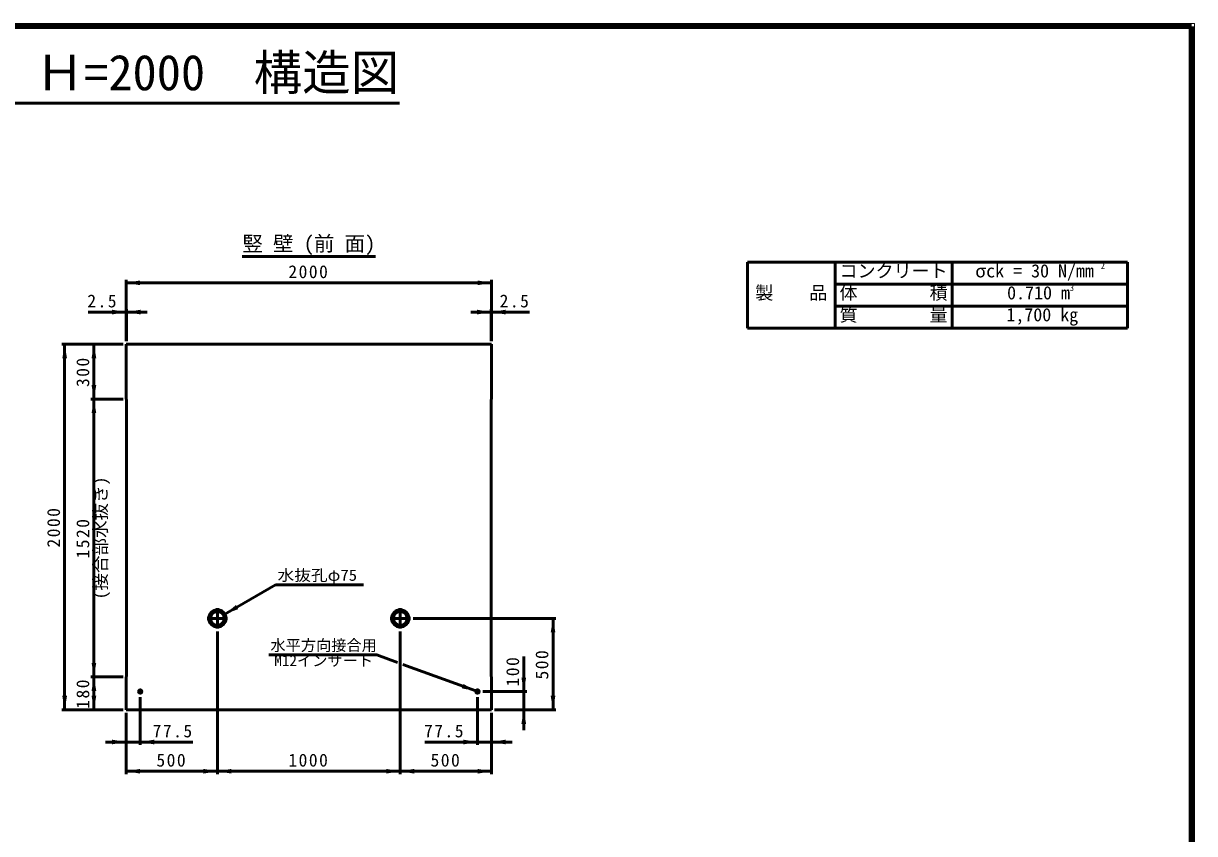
# Model space of a CAD drawing. Units: millimetres, scale not verified. Extents: x 100 to 4105, y 100 to 2870.
# Drawn here: x 2102 to 4105, y 1485 to 2870 of the extents above; entities that cross this region are included whole.
import ezdxf
from ezdxf.enums import TextEntityAlignment as Align

# ---------------------------------------------------------------- set-up
doc = ezdxf.new("R2010")
doc.units = ezdxf.units.MM
doc.header["$LTSCALE"] = 5
doc.linetypes.add('USER2', pattern=[13.4, 10, -1.2, 1, -1.2])
doc.layers.add('V-nasSTD', color=7, linetype='Continuous', lineweight=50)
doc.styles.add('ＭＳ ゴシック', font='')
doc.styles.get('ＭＳ ゴシック').set_extended_font_data('MS Gothic')

msp = doc.modelspace()

# ---------------------------------------------------------------- hatches: boundary and pattern name
at = {"layer": 'V-nasSTD'}
for points in [[(2302.019, 2426.526), (2302.019, 2422.526), (2278.019, 2426.526), (2302.019, 2430.526)], [(2879.019, 2426.526), (2879.019, 2430.526), (2903.019, 2426.526), (2879.019, 2422.526)], [(2254.019, 2376.526), (2254.019, 2380.526), (2278.019, 2376.526), (2254.019, 2372.526)], [(2302.8, 2376.526), (2302.8, 2372.526), (2278.8, 2376.526), (2302.8, 2380.526)], [(2878.238, 2376.526), (2878.238, 2372.526), (2902.238, 2376.526), (2878.238, 2380.526)], [(2927.019, 2376.526), (2927.019, 2380.526), (2903.019, 2376.526), (2927.019, 2372.526)], [(2173.019, 2297.526), (2169.019, 2297.526), (2173.019, 2321.526), (2177.019, 2297.526)], [(2223.019, 2297.526), (2219.019, 2297.526), (2223.019, 2321.526), (2227.019, 2297.526)], [(2223.019, 2251.776), (2227.019, 2251.776), (2223.019, 2227.776), (2219.019, 2251.776)], [(2223.019, 2203.776), (2219.019, 2203.776), (2223.019, 2227.776), (2227.019, 2203.776)], [(2467.909, 1872.198), (2469.909, 1868.734), (2447.124, 1860.198), (2465.909, 1875.662)], [(3008.019, 1828.776), (3004.019, 1828.776), (3008.019, 1852.776), (3012.019, 1828.776)], [(2223.019, 1776.776), (2227.019, 1776.776), (2223.019, 1752.776), (2219.019, 1776.776)], [(2223.019, 1728.776), (2219.019, 1728.776), (2223.019, 1752.776), (2227.019, 1728.776)], [(2958.019, 1751.776), (2954.019, 1751.776), (2958.019, 1727.776), (2962.019, 1751.776)], [(2853.458, 1737), (2854.826, 1740.758), (2876.011, 1728.791), (2852.09, 1733.241)], [(2173.019, 1720.526), (2177.019, 1720.526), (2173.019, 1696.526), (2169.019, 1720.526)], [(2223.019, 1720.526), (2227.019, 1720.526), (2223.019, 1696.526), (2219.019, 1720.526)], [(3008.019, 1720.526), (3012.019, 1720.526), (3008.019, 1696.526), (3004.019, 1720.526)], [(2958.019, 1672.526), (2962.019, 1672.526), (2958.019, 1696.526), (2954.019, 1672.526)], [(2254.019, 1641.526), (2254.019, 1645.526), (2278.019, 1641.526), (2254.019, 1637.526)], [(2326.238, 1641.526), (2326.238, 1645.526), (2302.238, 1641.526), (2326.238, 1637.526)], [(2854.8, 1641.526), (2854.8, 1645.526), (2878.8, 1641.526), (2854.8, 1637.526)], [(2927.019, 1641.526), (2927.019, 1645.526), (2903.019, 1641.526), (2927.019, 1637.526)], [(2302.019, 1591.526), (2302.019, 1587.526), (2278.019, 1591.526), (2302.019, 1595.526)], [(2410.269, 1591.526), (2410.269, 1595.526), (2434.269, 1591.526), (2410.269, 1587.526)], [(2458.269, 1591.526), (2458.269, 1587.526), (2434.269, 1591.526), (2458.269, 1595.526)], [(2722.769, 1591.526), (2722.769, 1595.526), (2746.769, 1591.526), (2722.769, 1587.526)], [(2770.769, 1591.526), (2770.769, 1587.526), (2746.769, 1591.526), (2770.769, 1595.526)], [(2879.019, 1591.526), (2879.019, 1595.526), (2903.019, 1591.526), (2879.019, 1587.526)]]:
    msp.add_hatch(color=256, dxfattribs=at).paths.add_polyline_path(points)

# ---------------------------------------------------------------- linework, layer by layer
at = {"layer": 'V-nasSTD', "lineweight": 100}
for p, q in [((4100, 2865), (105, 2865)), ((4100, 105), (4100, 2865))]:
    msp.add_line(p, q, dxfattribs=at)
at = {"layer": 'V-nasSTD'}
for p, q in [((1459.684, 2733.596), (2745.316, 2733.596)), ((2476.769, 2471.526), (2704.269, 2471.526)), ((3990.363, 2461.667), (3340.363, 2461.667)), ((3340.363, 2461.667), (3340.363, 2349.167)), ((3490.363, 2461.667), (3490.363, 2349.167)), ((3690.363, 2461.667), (3690.363, 2349.167)), ((3990.363, 2461.667), (3990.363, 2349.167)), ((2278.019, 2431.526), (2278.019, 2326.526)), ((2903.019, 2426.526), (2278.019, 2426.526)), ((2903.019, 2431.526), (2903.019, 2326.526)), ((3490.363, 2424.167), (3990.363, 2424.167)), ((3990.363, 2386.667), (3490.363, 2386.667)), ((2278.019, 2376.526), (2213.019, 2376.526)), ((2278.8, 2376.526), (2278.019, 2376.526)), ((2278.8, 2381.526), (2278.8, 2326.526)), ((2278.8, 2376.526), (2313.8, 2376.526)), ((2902.238, 2376.526), (2867.238, 2376.526)), ((2902.238, 2381.526), (2902.238, 2326.526)), ((2902.238, 2376.526), (2903.019, 2376.526)), ((2903.019, 2376.526), (2968.019, 2376.526)), ((3990.363, 2349.167), (3340.363, 2349.167)), ((2273.019, 2321.526), (2168.019, 2321.526)), ((2173.019, 2321.526), (2173.019, 1696.526)), ((2223.019, 2321.526), (2223.019, 2227.776)), ((2903.019, 2321.526), (2278.019, 2321.526)), ((2278.019, 2321.526), (2278.019, 2227.776)), ((2903.019, 2321.526), (2903.019, 2227.776)), ((2273.019, 2227.776), (2218.019, 2227.776)), ((2223.019, 2227.776), (2223.019, 1752.776)), ((2278.019, 2227.776), (2278.8, 2226.995)), ((2278.8, 1753.557), (2278.8, 2226.995)), ((2903.019, 2227.776), (2902.238, 2226.995)), ((2902.238, 1753.557), (2902.238, 2226.995)), ((2533.727, 1910.198), (2447.124, 1860.198)), ((2533.727, 1910.198), (2683.727, 1910.198)), ((2769.113, 1852.776), (3013.019, 1852.776)), ((3008.019, 1852.776), (3008.019, 1696.526)), ((2434.269, 1830.432), (2434.269, 1586.526)), ((2746.769, 1830.432), (2746.769, 1586.526)), ((2521.866, 1790.355), (2706.866, 1790.355)), ((2706.866, 1790.355), (2742.071, 1777.541)), ((2958.019, 1727.776), (2958.019, 1787.776)), ((2751.467, 1774.121), (2876.011, 1728.791)), ((2273.019, 1752.776), (2218.019, 1752.776)), ((2223.019, 1752.776), (2223.019, 1696.526)), ((2278.019, 1752.776), (2278.8, 1753.557)), ((2278.019, 1752.776), (2278.019, 1696.526)), ((2903.019, 1752.776), (2902.238, 1753.557)), ((2903.019, 1696.526), (2903.019, 1752.776)), ((2888.269, 1727.776), (2963.019, 1727.776)), ((2958.019, 1727.776), (2958.019, 1696.526)), ((2302.238, 1718.307), (2302.238, 1636.526)), ((2878.8, 1718.307), (2878.8, 1636.526)), ((2273.019, 1696.526), (2168.019, 1696.526)), ((2278.019, 1696.526), (2903.019, 1696.526)), ((2278.019, 1691.526), (2278.019, 1586.526)), ((2903.019, 1691.526), (2903.019, 1586.526)), ((2908.019, 1696.526), (3013.019, 1696.526)), ((2958.019, 1661.526), (2958.019, 1696.526)), ((2243.019, 1641.526), (2278.019, 1641.526)), ((2302.238, 1641.526), (2278.019, 1641.526)), ((2302.238, 1641.526), (2392.238, 1641.526)), ((2878.8, 1641.526), (2788.8, 1641.526)), ((2878.8, 1641.526), (2903.019, 1641.526)), ((2938.019, 1641.526), (2903.019, 1641.526)), ((2278.019, 1591.526), (2434.269, 1591.526)), ((2434.269, 1591.526), (2746.769, 1591.526)), ((2746.769, 1591.526), (2903.019, 1591.526))]:
    msp.add_line(p, q, dxfattribs=at)
at = {"layer": 'V-nasSTD', "linetype": 'USER2'}
for p, q in [((2434.269, 1870.12), (2434.269, 1835.432)), ((2746.769, 1870.12), (2746.769, 1835.432)), ((2416.925, 1852.776), (2451.613, 1852.776)), ((2729.425, 1852.776), (2764.113, 1852.776)), ((2297.769, 1727.776), (2306.706, 1727.776)), ((2302.238, 1723.307), (2302.238, 1732.245)), ((2874.331, 1727.776), (2883.269, 1727.776)), ((2878.8, 1723.307), (2878.8, 1732.245))]:
    msp.add_line(p, q, dxfattribs=at)
at = {"layer": 'V-nasSTD', "lineweight": 13}
msp.add_lwpolyline([(100, 100), (100, 2870), (4105, 2870), (4105, 100)], close=True, dxfattribs=at)
at = {"layer": 'V-nasSTD'}
for centre, radius in [((2434.269, 1852.776), 14.844), ((2434.269, 1852.776), 12.5), ((2434.269, 1852.776), 11.719), ((2746.769, 1852.776), 14.844), ((2746.769, 1852.776), 12.5), ((2746.769, 1852.776), 11.719), ((2302.238, 1727.776), 2.969), ((2302.238, 1727.776), 1.875), ((2302.238, 1727.776), 1.562), ((2878.8, 1727.776), 2.969), ((2878.8, 1727.776), 1.875), ((2878.8, 1727.776), 1.562)]:
    msp.add_circle(centre, radius, dxfattribs=at)

# ---------------------------------------------------------------- texts
at = {"layer": 'V-nasSTD', "style": 'ＭＳ ゴシック'}
for s, height, p in [('ロードウォール  Ｈ=2000\u3000構造図', 60.81, (2102.5, 2816.54)), ('竪 壁 (前 面)', 25.66, (2590.519, 2506.526)), ('水平方向接合用', 19.06, (2615.866, 1816.355)), ('M12インサート', 19.06, (2615.866, 1790.355))]:
    msp.add_text(s, height=height, dxfattribs=at).set_placement(p, align=Align.TOP_CENTER)
for s, p in [('コンクリート', (3497.963, 2458.317)), ('σck = 30 N/mm', (3729.92, 2458.317)), ('製\u3000\u3000品', (3353.763, 2420.817)), ('体\u3000\u3000\u3000\u3000積', (3497.963, 2420.817)), (' 0.710 m', (3769.084, 2420.817)), ('質\u3000\u3000\u3000\u3000量', (3497.963, 2383.317)), ('1,700 kg', (3783.14, 2383.317))]:
    msp.add_text(s, height=22.58, dxfattribs=at).set_placement(p, align=Align.TOP_LEFT)
at = {"layer": 'V-nasSTD', "style": 'ＭＳ ゴシック', "width": 0.8}
for s, p in [('2', (3944.646, 2461.524)), ('3', (3891.796, 2423.897))]:
    msp.add_text(s, height=11.29, dxfattribs=at).set_placement(p, align=Align.TOP_LEFT)
at = {"layer": 'V-nasSTD', "style": 'ＭＳ ゴシック'}
msp.add_text('(接合部水抜き)', height=21.99, rotation=90, dxfattribs=at).set_placement((2223.019, 1990.276), align=Align.TOP_CENTER)
at = {"layer": 'V-nasSTD', "style": 'ＭＳ ゴシック', "width": 1.1}
msp.add_text('水抜孔φ75', height=19.06, dxfattribs=at).set_placement((2604.977, 1936.198), align=Align.TOP_CENTER)
at = {"layer": 'V-nasSTD', "char_height": 21.99, "attachment_point": 2, "style": 'ＭＳ ゴシック'}
for s, insert in [('\\T1.17;2000', (2590.519, 2456.526)), ('\\T1.17;2.5', (2238.019, 2406.526)), ('\\T1.17;2.5', (2943.019, 2406.526)), ('\\T1.17;77.5', (2358.488, 1671.526)), ('\\T1.17;77.5', (2822.55, 1671.526)), ('\\T1.17;500', (2356.144, 1621.526)), ('\\T1.17;1000', (2590.519, 1621.526)), ('\\T1.17;500', (2824.894, 1621.526))]:
    msp.add_mtext(s, dxfattribs=dict(at, insert=insert))
at = {"layer": 'V-nasSTD', "char_height": 21.99, "attachment_point": 2, "rotation": 90, "style": 'ＭＳ ゴシック'}
for s, insert in [('\\T1.17;300', (2193.019, 2274.651)), ('\\T1.17;2000', (2143.019, 2009.026)), ('\\T1.17;1520', (2193.019, 1990.276)), ('\\T1.17;100', (2928.019, 1762.776)), ('\\T1.17;500', (2978.019, 1774.651)), ('\\T1.17;180', (2193.019, 1724.651))]:
    msp.add_mtext(s, dxfattribs=dict(at, insert=insert))

doc.saveas('drawing.dxf')
